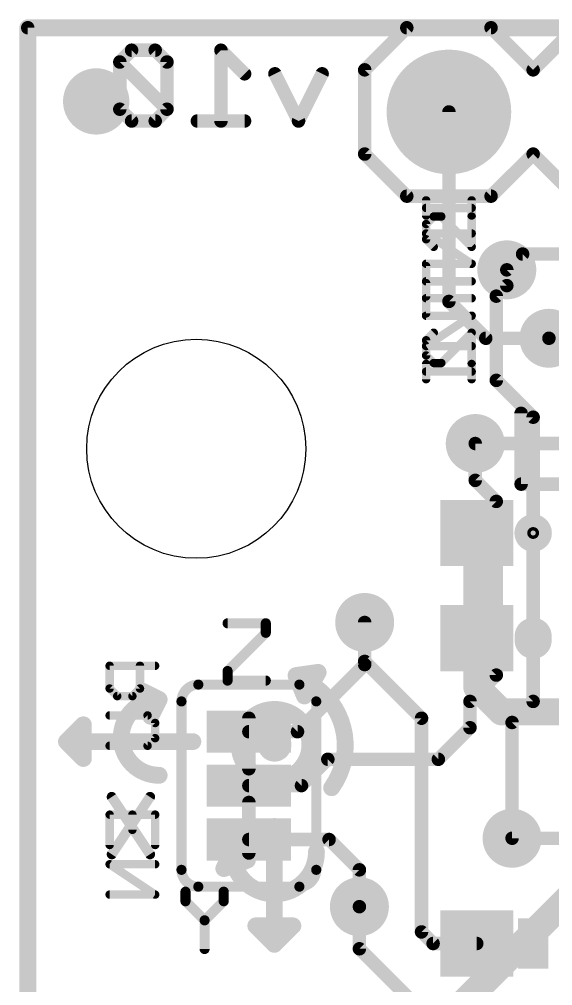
# Model space of a CAD drawing. Extents: x -0.1 to 23, y -0.1 to 23.
# Drawn here: x -0.13 to 7.91, y 8.41 to 22.99 of the extents above; entities that cross this region are included whole.
import ezdxf

# ---------------------------------------------------------------- set-up
doc = ezdxf.new("R2010")
doc.units = 0
for name, color, linetype in [('1', 12, 'CONTINUOUS'), ('16', 132, 'CONTINUOUS'), ('17', 110, 'CONTINUOUS'), ('18', 110, 'CONTINUOUS'), ('20', 53, 'CONTINUOUS'), ('21', 253, 'CONTINUOUS'), ('22', 40, 'CONTINUOUS')]:
    doc.layers.add(name, color=color, linetype=linetype)

# ---------------------------------------------------------------- blocks, each defined once
blk = doc.blocks.new('RECT')
blk.add_solid([(-0.5, -0.5), (0.5, -0.5), (-0.5, 0.5), (0.5, 0.5)])
blk = doc.blocks.new('PIE')
at = {"const_width": 0.5}
blk.add_lwpolyline([(0, -0.25, 1), (0, 0.25, 1), (0, -0.25)], format="xyb", dxfattribs=at)
blk = doc.blocks.new('ROUNDP')
at = {"const_width": 0.5}
blk.add_lwpolyline([(0, -0.25, 1), (0, 0.25, 1), (0, -0.25)], format="xyb", dxfattribs=at)
blk = doc.blocks.new('ROUNDV')
at = {"const_width": 0.5}
blk.add_lwpolyline([(0, -0.25, 1), (0, 0.25, 1), (0, -0.25)], format="xyb", dxfattribs=at)

msp = doc.modelspace()

# ---------------------------------------------------------------- linework, layer by layer
at = {"layer": '1'}
for points, const_width in [([(22.86, 22.86), (0, 22.86)], 0.254), ([(0, 22.86), (0, 0)], 0.254), ([(6.35, 18.7325), (6.35, 21.59)], 0.2032), ([(7.4613, 19.4469), (7.2231, 19.2088)], 0.2032), ([(10.6363, 19.4469), (7.4613, 19.4469)], 0.2032), ([(6.9056, 18.1769), (6.35, 18.7325)], 0.2032), ([(7.8581, 18.1769), (6.9056, 18.1769)], 0.2032), ([(6.7469, 16.5894), (8.1294, 16.5894)], 0.2032), ([(6.77, 15.24), (6.77, 13.6525)], 0.4064), ([(5.08, 13.8906), (5.08, 13.3033)], 0.2032), ([(6.77, 13.6525), (6.77, 12.915)], 0.4064), ([(5.08, 13.3033), (5.9373, 12.446)], 0.2032), ([(6.77, 12.915), (7.1438, 12.5412)], 0.4064), ([(7.1438, 12.5412), (9.0488, 12.5412)], 0.4064), ([(5.9373, 12.446), (5.9373, 9.2234)], 0.2032), ([(7.3025, 10.6363), (8.8582, 10.6363)], 0.2032), ([(5.0006, 9.6044), (5.0006, 8.9694)], 0.2032), ([(5.9373, 9.2234), (6.1119, 9.0488)], 0.2032), ([(5.0006, 8.9694), (5.7944, 8.1756)], 0.2032), ([(6.1119, 9.0488), (6.77, 9.0488)], 0.2032)]:
    msp.add_lwpolyline(points, dxfattribs=dict(at, const_width=const_width))
for points, const_width in [([(0, 22.9235, 1), (0, 22.7965)], 0.127), ([(0.0635, 22.86, 1), (-0.0635, 22.86)], 0.127), ([(6.4008, 21.59, 1), (6.2992, 21.59)], 0.1016), ([(7.4613, 19.4977, 1), (7.4613, 19.3961)], 0.1016), ([(7.4972, 19.411, 1), (7.4253, 19.4828)], 0.1016), ([(7.1872, 19.2447, 1), (7.259, 19.1728)], 0.1016), ([(6.3859, 18.7684, 1), (6.3141, 18.6966)], 0.1016), ([(6.2992, 18.7325, 1), (6.4008, 18.7325)], 0.1016), ([(6.9056, 18.2277, 1), (6.9056, 18.1261)], 0.1016), ([(6.8697, 18.141, 1), (6.9415, 18.2128)], 0.1016), ([(7.8581, 18.1261, 1), (7.8581, 18.2277)], 0.1016), ([(6.7469, 16.6402, 1), (6.7469, 16.5386)], 0.1016), ([(6.8716, 15.24, 1), (6.6684, 15.24)], 0.2032), ([(5.1308, 13.8906, 1), (5.0292, 13.8906)], 0.1016), ([(6.8716, 13.6525, 1), (6.6684, 13.6525)], 0.2032), ([(6.6684, 13.6525, 1), (6.8716, 13.6525)], 0.2032), ([(5.1159, 13.3392, 1), (5.0441, 13.2673)], 0.1016), ([(5.0292, 13.3033, 1), (5.1308, 13.3033)], 0.1016), ([(6.8418, 12.9868, 1), (6.6982, 12.8432)], 0.2032), ([(6.6684, 12.915, 1), (6.8716, 12.915)], 0.2032), ([(7.1438, 12.6428, 1), (7.1438, 12.4397)], 0.2032), ([(7.0719, 12.4694, 1), (7.2156, 12.6131)], 0.2032), ([(5.9881, 12.446, 1), (5.8865, 12.446)], 0.1016), ([(5.9013, 12.4101, 1), (5.9732, 12.4819)], 0.1016), ([(7.3025, 10.6871, 1), (7.3025, 10.5854)], 0.1016), ([(5.0514, 9.6044, 1), (4.9498, 9.6044)], 0.1016), ([(5.9732, 9.2593, 1), (5.9013, 9.1875)], 0.1016), ([(5.8865, 9.2234, 1), (5.9881, 9.2234)], 0.1016), ([(5.0365, 9.0053, 1), (4.9647, 8.9335)], 0.1016), ([(6.1119, 9.0996, 1), (6.1119, 8.9979)], 0.1016), ([(6.076, 9.0128, 1), (6.1478, 9.0847)], 0.1016), ([(6.77, 8.9979, 1), (6.77, 9.0996)], 0.1016), ([(4.9498, 8.9694, 1), (5.0514, 8.9694)], 0.1016)]:
    msp.add_lwpolyline(points, format="xyb", dxfattribs=dict(at, const_width=const_width))
at = {"layer": '16'}
for points, const_width in [([(22.86, 22.86), (0, 22.86)], 0.254), ([(0, 22.86), (0, 0)], 0.254), ([(1.5658, 22.5212), (1.3879, 22.3432)], 0.2032), ([(1.9217, 22.5212), (1.5658, 22.5212)], 0.2032), ([(2.0997, 22.3432), (1.9217, 22.5212)], 0.2032), ([(3.2691, 22.1653), (2.9132, 22.5212)], 0.2032), ([(2.9132, 22.5212), (2.9132, 21.4535)], 0.2032), ([(1.3879, 22.3432), (1.3879, 21.6314)], 0.2032), ([(2.0997, 21.6314), (1.3879, 22.3432)], 0.2032), ([(2.0997, 21.6314), (2.0997, 22.3432)], 0.2032), ([(4.0826, 21.4535), (3.7267, 22.1653)], 0.2032), ([(4.4385, 22.1653), (4.0826, 21.4535)], 0.2032), ([(1.3879, 21.6314), (1.5658, 21.4535)], 0.2032), ([(1.9217, 21.4535), (2.0997, 21.6314)], 0.2032), ([(1.5658, 21.4535), (1.9217, 21.4535)], 0.2032), ([(3.2691, 21.4535), (2.5573, 21.4535)], 0.2032), ([(7.2231, 19.2088), (7.2231, 18.9706)], 0.2032), ([(7.2231, 18.9706), (7.0644, 18.8119)], 0.2032), ([(7.0644, 18.8119), (7.0644, 17.5419)], 0.2032), ([(8.89, 18.1769), (7.8581, 18.1769)], 0.2032), ([(7.0644, 17.5419), (7.62, 16.9863)], 0.2032), ([(7.62, 16.9863), (7.62, 12.7)], 0.2032), ([(6.7469, 16.0338), (6.7469, 16.5894)], 0.2032), ([(7.0644, 15.7163), (6.7469, 16.0338)], 0.2032), ([(7.0644, 13.0969), (7.0644, 15.7163)], 0.2032), ([(5.08, 13.2556), (5.08, 13.8906)], 0.2032), ([(4.0672, 12.2428), (5.08, 13.2556)], 0.2032), ([(6.6675, 12.7), (7.0644, 13.0969)], 0.2032), ([(6.6675, 12.3031), (6.6675, 12.7)], 0.2032), ([(7.62, 12.7), (7.3025, 12.3825)], 0.2032), ([(3.3338, 12.446), (3.3338, 11.684)], 0.2032), ([(6.1913, 11.8269), (6.6675, 12.3031)], 0.2032), ([(7.3025, 12.3825), (7.3025, 10.6363)], 0.2032), ([(3.3338, 12.2428), (4.0672, 12.2428)], 0.2032), ([(4.1275, 11.43), (4.5244, 11.8269)], 0.2032), ([(4.5244, 11.8269), (6.1913, 11.8269)], 0.2032), ([(3.3338, 11.43), (4.1275, 11.43)], 0.2032), ([(6.35, 7.9375), (9.6837, 11.2713)], 0.4064), ([(3.3338, 11.176), (3.3338, 10.414)], 0.2032), ([(3.3338, 10.6172), (4.5434, 10.6172)], 0.2032), ([(4.5434, 10.6172), (5.0006, 10.16)], 0.2032), ([(5.0006, 10.16), (5.0006, 9.6044)], 0.2032)]:
    msp.add_lwpolyline(points, dxfattribs=dict(at, const_width=const_width))
for points, const_width in [([(0, 22.9235, 1), (0, 22.7965)], 0.127), ([(0.0635, 22.86, 1), (-0.0635, 22.86)], 0.127), ([(1.5658, 22.572, 1), (1.5658, 22.4704)], 0.1016), ([(1.6017, 22.4853, 1), (1.5299, 22.5571)], 0.1016), ([(1.9576, 22.5571, 1), (1.8858, 22.4853)], 0.1016), ([(1.9217, 22.4704, 1), (1.9217, 22.572)], 0.1016), ([(2.9491, 22.5571, 1), (2.8773, 22.4853)], 0.1016), ([(2.964, 22.5212, 1), (2.8624, 22.5212)], 0.1016), ([(1.4238, 22.3792, 1), (1.352, 22.3073)], 0.1016), ([(1.4387, 22.3432, 1), (1.3371, 22.3432)], 0.1016), ([(2.1505, 22.3432, 1), (2.0489, 22.3432)], 0.1016), ([(1.352, 22.3792, 1), (1.4238, 22.3073)], 0.1016), ([(2.0638, 22.3073, 1), (2.1356, 22.3792)], 0.1016), ([(3.2332, 22.1294, 1), (3.305, 22.2012)], 0.1016), ([(3.7721, 22.188, 1), (3.6812, 22.1426)], 0.1016), ([(4.4839, 22.1426, 1), (4.393, 22.188)], 0.1016), ([(1.4238, 21.6673, 1), (1.352, 21.5955)], 0.1016), ([(2.1356, 21.5955, 1), (2.0638, 21.6673)], 0.1016), ([(2.0638, 21.5955, 1), (2.1356, 21.6673)], 0.1016), ([(1.3371, 21.6314, 1), (1.4387, 21.6314)], 0.1016), ([(2.0489, 21.6314, 1), (2.1505, 21.6314)], 0.1016), ([(1.5658, 21.5043, 1), (1.5658, 21.4027)], 0.1016), ([(1.5299, 21.4176, 1), (1.6017, 21.4894)], 0.1016), ([(1.8858, 21.4894, 1), (1.9576, 21.4176)], 0.1016), ([(1.9217, 21.4027, 1), (1.9217, 21.5043)], 0.1016), ([(2.5573, 21.5043, 1), (2.5573, 21.4027)], 0.1016), ([(2.8624, 21.4535, 1), (2.964, 21.4535)], 0.1016), ([(3.2691, 21.4027, 1), (3.2691, 21.5043)], 0.1016), ([(4.0371, 21.4762, 1), (4.128, 21.4308)], 0.1016), ([(4.0371, 21.4308, 1), (4.128, 21.4762)], 0.1016), ([(7.2739, 19.2088, 1), (7.1723, 19.2088)], 0.1016), ([(7.1723, 18.9706, 1), (7.2739, 18.9706)], 0.1016), ([(7.259, 18.9347, 1), (7.1872, 19.0065)], 0.1016), ([(7.1152, 18.8119, 1), (7.0136, 18.8119)], 0.1016), ([(7.0285, 18.8478, 1), (7.1003, 18.776)], 0.1016), ([(7.8581, 18.2277, 1), (7.8581, 18.1261)], 0.1016), ([(7.1003, 17.5778, 1), (7.0285, 17.506)], 0.1016), ([(7.0136, 17.5419, 1), (7.1152, 17.5419)], 0.1016), ([(7.6708, 16.9863, 1), (7.5692, 16.9863)], 0.1016), ([(7.5841, 16.9503, 1), (7.6559, 17.0222)], 0.1016), ([(6.7977, 16.5894, 1), (6.6961, 16.5894)], 0.1016), ([(6.7828, 16.0697, 1), (6.711, 15.9978)], 0.1016), ([(6.6961, 16.0338, 1), (6.7977, 16.0338)], 0.1016), ([(7.1152, 15.7163, 1), (7.0136, 15.7163)], 0.1016), ([(7.0285, 15.6803, 1), (7.1003, 15.7522)], 0.1016), ([(5.1308, 13.8906, 1), (5.0292, 13.8906)], 0.1016), ([(5.0292, 13.2556, 1), (5.1308, 13.2556)], 0.1016), ([(5.1159, 13.2197, 1), (5.0441, 13.2915)], 0.1016), ([(7.0136, 13.0969, 1), (7.1152, 13.0969)], 0.1016), ([(7.1003, 13.061, 1), (7.0285, 13.1328)], 0.1016), ([(6.7183, 12.7, 1), (6.6167, 12.7)], 0.1016), ([(6.6316, 12.7359, 1), (6.7034, 12.6641)], 0.1016), ([(7.5692, 12.7, 1), (7.6708, 12.7)], 0.1016), ([(7.6559, 12.6641, 1), (7.5841, 12.7359)], 0.1016), ([(3.3846, 12.446, 1), (3.283, 12.446)], 0.1016), ([(6.7034, 12.2672, 1), (6.6316, 12.339)], 0.1016), ([(7.3533, 12.3825, 1), (7.2517, 12.3825)], 0.1016), ([(7.2666, 12.4184, 1), (7.3384, 12.3466)], 0.1016), ([(3.3338, 12.2936, 1), (3.3338, 12.192)], 0.1016), ([(4.0313, 12.2787, 1), (4.1031, 12.2069)], 0.1016), ([(4.0672, 12.192, 1), (4.0672, 12.2936)], 0.1016), ([(6.6167, 12.3031, 1), (6.7183, 12.3031)], 0.1016), ([(4.5244, 11.8777, 1), (4.5244, 11.7761)], 0.1016), ([(4.5603, 11.791, 1), (4.4885, 11.8628)], 0.1016), ([(6.1553, 11.8628, 1), (6.2272, 11.791)], 0.1016), ([(6.1913, 11.7761, 1), (6.1913, 11.8777)], 0.1016), ([(3.283, 11.684, 1), (3.3846, 11.684)], 0.1016), ([(3.3338, 11.4808, 1), (3.3338, 11.3792)], 0.1016), ([(4.0916, 11.4659, 1), (4.1634, 11.3941)], 0.1016), ([(4.1275, 11.3792, 1), (4.1275, 11.4808)], 0.1016), ([(3.3846, 11.176, 1), (3.283, 11.176)], 0.1016), ([(3.3338, 10.668, 1), (3.3338, 10.5664)], 0.1016), ([(4.5793, 10.6531, 1), (4.5075, 10.5813)], 0.1016), ([(4.5434, 10.5664, 1), (4.5434, 10.668)], 0.1016), ([(7.2517, 10.6363, 1), (7.3533, 10.6363)], 0.1016), ([(3.283, 10.414, 1), (3.3846, 10.414)], 0.1016), ([(5.0514, 10.16, 1), (4.9498, 10.16)], 0.1016), ([(4.9647, 10.1241, 1), (5.0365, 10.1959)], 0.1016), ([(4.9498, 9.6044, 1), (5.0514, 9.6044)], 0.1016)]:
    msp.add_lwpolyline(points, format="xyb", dxfattribs=dict(at, const_width=const_width))
at = {"layer": '20', "const_width": 0.2032}
for points in [[(22.86, 22.86), (0, 22.86)], [(0, 22.86), (0, 0)]]:
    msp.add_lwpolyline(points, dxfattribs=at)
at = {"layer": '20', "const_width": 0.1016}
for points in [[(0, 22.9108, 1), (0, 22.8092)], [(0.0508, 22.86, 1), (-0.0508, 22.86)]]:
    msp.add_lwpolyline(points, format="xyb", dxfattribs=at)
at = {"layer": '20'}
msp.add_circle((2.54, 16.51), 1.651, dxfattribs=at)
at = {"layer": '21'}
for points, const_width in [([(5.715, 22.86), (5.08, 22.225)], 0.2032), ([(5.715, 22.86), (6.985, 22.86)], 0.2032), ([(6.985, 22.86), (7.62, 22.225)], 0.2032), ([(7.62, 22.225), (8.255, 22.86)], 0.2032), ([(5.08, 22.225), (5.08, 20.955)], 0.2032), ([(5.08, 20.955), (5.715, 20.32)], 0.2032), ([(7.62, 20.955), (6.985, 20.32)], 0.2032), ([(8.255, 20.32), (7.62, 20.955)], 0.2032), ([(6.985, 20.32), (5.715, 20.32)], 0.2032), ([(6.1209, 20.0133), (6.0065, 19.8989)], 0.127), ([(6.2353, 20.0133), (6.1209, 20.0133)], 0.127), ([(6.6929, 19.5557), (6.2353, 20.0133)], 0.127), ([(6.6929, 20.0133), (6.6929, 19.5557)], 0.127), ([(6.0065, 19.8989), (6.0065, 19.6701)], 0.127), ([(6.0065, 19.6701), (6.1209, 19.5557)], 0.127), ([(6.0065, 18.8073), (6.0065, 19.2649)], 0.127), ([(6.6929, 19.0361), (6.0065, 19.0361)], 0.127), ([(6.0065, 18.0589), (6.6929, 18.5165)], 0.127), ([(6.6929, 18.5165), (6.0065, 18.5165)], 0.127), ([(6.6929, 18.0589), (6.0065, 18.0589)], 0.127), ([(6.0065, 17.5599), (6.0065, 17.7887)], 0.127), ([(6.6929, 17.5599), (6.6929, 17.7887)], 0.127), ([(6.6929, 17.6743), (6.0065, 17.6743)], 0.127), ([(7.4387, 17.0443), (7.4387, 15.9766)], 0.2032), ([(7.4387, 15.9766), (8.1505, 15.9766)], 0.2032), ([(3.0131, 13.8787), (3.5893, 13.8787)], 0.1524), ([(3.5893, 13.8787), (3.5893, 13.7346)], 0.1524), ([(7.62, 13.683), (7.62, 13.622)], 0.5588), ([(3.5893, 13.7346), (3.0131, 13.1584)], 0.1524), ([(4.045, 13.0905), (4.3783, 13.1382)], 0.254), ([(4.1719, 12.7826), (4.3783, 13.1382)], 0.254), ([(3.0131, 13.1584), (3.0131, 13.0143)], 0.1524), ([(4.045, 13.0905), (4.1719, 12.7826)], 0.254), ([(1.9812, 12.7286), (1.7272, 12.8556)], 0.254), ([(1.7272, 12.8556), (1.8542, 12.4746)], 0.254), ([(3.0131, 13.0143), (3.5893, 13.0143)], 0.1524), ([(1.9812, 12.7286), (1.8542, 12.4746)], 0.254), ([(0.5842, 12.0936), (0.8382, 12.3476)], 0.254), ([(0.8382, 12.3476), (0.8382, 11.8396)], 0.254), ([(0.5842, 12.0936), (2.4892, 12.0936)], 0.254), ([(0.5842, 12.0936), (0.8382, 11.8396)], 0.254), ([(1.2668, 11.2593), (1.8431, 10.3949)], 0.1524), ([(1.8431, 11.2593), (1.2668, 10.3949)], 0.1524), ([(3.7179, 9.0361), (3.7179, 10.814)], 0.254), ([(3.0829, 10.433), (2.9559, 10.1791)], 0.254), ([(3.0829, 10.433), (3.3115, 10.3061)], 0.254), ([(3.3115, 10.3061), (2.9559, 10.1791)], 0.254), ([(2.3781, 9.8305), (2.3781, 9.6865)], 0.1524), ([(2.9543, 9.6865), (2.9543, 9.8305)], 0.1524), ([(2.3781, 9.6865), (2.6662, 9.3984)], 0.1524), ([(2.6662, 9.3984), (2.9543, 9.6865)], 0.1524), ([(2.6662, 9.3984), (2.6662, 8.9662)], 0.1524), ([(3.9973, 9.3155), (3.4385, 9.3155)], 0.254), ([(3.7179, 9.0361), (3.4639, 9.2901)], 0.254), ([(3.7179, 9.0361), (3.9719, 9.2901)], 0.254)]:
    msp.add_lwpolyline(points, dxfattribs=dict(at, const_width=const_width))
for points, const_width in [([(5.715, 22.9108, 1), (5.715, 22.8092)], 0.1016), ([(5.7509, 22.8241, 1), (5.6791, 22.8959)], 0.1016), ([(7.0209, 22.8959, 1), (6.9491, 22.8241)], 0.1016), ([(6.985, 22.8092, 1), (6.985, 22.9108)], 0.1016), ([(5.1308, 22.225, 1), (5.0292, 22.225)], 0.1016), ([(5.0441, 22.2609, 1), (5.1159, 22.1891)], 0.1016), ([(7.5841, 22.2609, 1), (7.6559, 22.1891)], 0.1016), ([(7.5841, 22.1891, 1), (7.6559, 22.2609)], 0.1016), ([(5.1159, 20.9909, 1), (5.0441, 20.9191)], 0.1016), ([(5.0292, 20.955, 1), (5.1308, 20.955)], 0.1016), ([(7.6559, 20.9909, 1), (7.5841, 20.9191)], 0.1016), ([(7.6559, 20.9191, 1), (7.5841, 20.9909)], 0.1016), ([(5.715, 20.3708, 1), (5.715, 20.2692)], 0.1016), ([(5.6791, 20.2841, 1), (5.7509, 20.3559)], 0.1016), ([(6.9491, 20.3559, 1), (7.0209, 20.2841)], 0.1016), ([(6.985, 20.2692, 1), (6.985, 20.3708)], 0.1016), ([(6.1209, 20.045, 1), (6.1209, 19.9816)], 0.0635), ([(6.1434, 19.9908, 1), (6.0985, 20.0358)], 0.0635), ([(6.2578, 20.0358, 1), (6.2129, 19.9908)], 0.0635), ([(6.2353, 19.9816, 1), (6.2353, 20.045)], 0.0635), ([(6.7247, 20.0133, 1), (6.6612, 20.0133)], 0.0635), ([(5.9841, 19.9214, 1), (6.029, 19.8764)], 0.0635), ([(6.0383, 19.8989, 1), (5.9748, 19.8989)], 0.0635), ([(6.029, 19.6926, 1), (5.9841, 19.6477)], 0.0635), ([(5.9748, 19.6701, 1), (6.0383, 19.6701)], 0.0635), ([(6.0985, 19.5333, 1), (6.1434, 19.5782)], 0.0635), ([(6.6612, 19.5557, 1), (6.7247, 19.5557)], 0.0635), ([(6.6704, 19.5333, 1), (6.7154, 19.5782)], 0.0635), ([(6.0383, 19.2649, 1), (5.9748, 19.2649)], 0.0635), ([(6.0065, 19.0678, 1), (6.0065, 19.0043)], 0.0635), ([(6.6929, 19.0043, 1), (6.6929, 19.0678)], 0.0635), ([(5.9748, 18.8073, 1), (6.0383, 18.8073)], 0.0635), ([(6.0065, 18.5482, 1), (6.0065, 18.4847)], 0.0635), ([(6.7105, 18.4901, 1), (6.6753, 18.5429)], 0.0635), ([(6.6929, 18.4847, 1), (6.6929, 18.5482)], 0.0635), ([(6.0065, 18.0906, 1), (6.0065, 18.0271)], 0.0635), ([(5.9889, 18.0853, 1), (6.0241, 18.0325)], 0.0635), ([(6.6929, 18.0271, 1), (6.6929, 18.0906)], 0.0635), ([(6.0383, 17.7887, 1), (5.9748, 17.7887)], 0.0635), ([(6.7247, 17.7887, 1), (6.6612, 17.7887)], 0.0635), ([(6.0065, 17.7061, 1), (6.0065, 17.6426)], 0.0635), ([(6.6929, 17.6426, 1), (6.6929, 17.7061)], 0.0635), ([(5.9748, 17.5599, 1), (6.0383, 17.5599)], 0.0635), ([(6.6612, 17.5599, 1), (6.7247, 17.5599)], 0.0635), ([(7.4895, 17.0443, 1), (7.3879, 17.0443)], 0.1016), ([(7.4387, 16.0274, 1), (7.4387, 15.9258)], 0.1016), ([(7.3879, 15.9766, 1), (7.4895, 15.9766)], 0.1016), ([(7.62, 15.0215, 1), (7.62, 15.4585, 1), (7.62, 15.0215)], 0.127), ([(7.62, 15.113, 1), (7.62, 15.367, 1), (7.62, 15.113)], 0.127), ([(7.62, 15.2146, 1), (7.62, 15.2654, 1), (7.62, 15.2146)], 0.127), ([(3.0131, 13.9168, 1), (3.0131, 13.8406)], 0.0762), ([(3.6274, 13.8787, 1), (3.5512, 13.8787)], 0.0762), ([(3.5893, 13.8406, 1), (3.5893, 13.9168)], 0.0762), ([(7.7597, 13.683, 1), (7.4803, 13.683)], 0.2794), ([(3.5512, 13.7346, 1), (3.6274, 13.7346)], 0.0762), ([(3.6162, 13.7077, 1), (3.5624, 13.7615)], 0.0762), ([(7.4803, 13.622, 1), (7.7597, 13.622)], 0.2794), ([(4.4332, 13.1063, 1), (4.3234, 13.17)], 0.127), ([(4.3873, 13.0753, 1), (4.3693, 13.201)], 0.127), ([(2.9861, 13.1853, 1), (3.04, 13.1314)], 0.0762), ([(3.0512, 13.1584, 1), (2.975, 13.1584)], 0.0762), ([(4.1037, 13.1147, 1), (3.9862, 13.0663)], 0.127), ([(4.036, 13.1534, 1), (4.0539, 13.0277)], 0.127), ([(4.5815, 11.3983, 0.4663), (4.1751, 13.0112)], 0.254), ([(4.2028, 13.0683, 1), (4.1474, 12.954)], 0.127), ([(1.7556, 12.9124, 1), (1.6988, 12.7988)], 0.127), ([(1.7874, 12.8757, 1), (1.667, 12.8355)], 0.127), ([(3.0131, 13.0524, 1), (3.0131, 12.9762)], 0.0762), ([(2.975, 13.0143, 1), (3.0512, 13.0143)], 0.0762), ([(3.5893, 12.9762, 1), (3.5893, 13.0524)], 0.0762), ([(1.9812, 12.7286, 1), (1.9812, 11.5856)], 0.254), ([(2.038, 12.7002, 1), (1.9244, 12.757)], 0.127), ([(1.9528, 12.6718, 1), (2.0096, 12.7854)], 0.127), ([(1.9812, 12.6651, 1), (1.9812, 12.7921)], 0.127), ([(4.117, 12.8144, 1), (4.2269, 12.7507)], 0.127), ([(4.1132, 12.7583, 1), (4.2307, 12.8068)], 0.127), ([(3.7211, 11.5126, 1), (3.7211, 12.5793, 1), (3.7211, 11.5126)], 0.254), ([(1.7974, 12.503, 1), (1.911, 12.4462)], 0.127), ([(1.794, 12.4545, 1), (1.9144, 12.4947)], 0.127), ([(0.9017, 12.3476, 1), (0.7747, 12.3476)], 0.127), ([(0.8831, 12.3027, 1), (0.7933, 12.3925)], 0.127), ([(3.7211, 11.919, 1), (3.7211, 12.173, 1), (3.7211, 11.919)], 0.254), ([(0.5842, 12.1571, 1), (0.5842, 12.0301)], 0.127), ([(0.6291, 12.1385, 1), (0.5393, 12.0487)], 0.127), ([(0.5393, 12.1385, 1), (0.6291, 12.0487)], 0.127), ([(2.4892, 12.0301, 1), (2.4892, 12.1571)], 0.127), ([(0.7747, 11.8396, 1), (0.9017, 11.8396)], 0.127), ([(0.7933, 11.7947, 1), (0.8831, 11.8845)], 0.127), ([(1.9812, 11.5221, 1), (1.9812, 11.6491)], 0.127), ([(4.5301, 11.4354, 1), (4.633, 11.3611)], 0.127), ([(1.2985, 11.2804, 1), (1.2351, 11.2382)], 0.0762), ([(1.8748, 11.2382, 1), (1.8113, 11.2804)], 0.0762), ([(3.7814, 10.814, 1), (3.6544, 10.814)], 0.127), ([(3.1138, 10.4886, 1), (3.0521, 10.3775)], 0.127), ([(3.0829, 10.433, 1), (4.3529, 10.433)], 0.254), ([(3.1464, 10.433, 1), (3.0194, 10.433)], 0.127), ([(3.1397, 10.4047, 1), (3.0261, 10.4614)], 0.127), ([(4.4164, 10.433, 1), (4.2894, 10.433)], 0.127), ([(1.2351, 10.4161, 1), (1.2985, 10.3738)], 0.0762), ([(1.8113, 10.3738, 1), (1.8748, 10.4161)], 0.0762), ([(3.2807, 10.2505, 1), (3.3424, 10.3616)], 0.127), ([(3.3329, 10.2462, 1), (3.2902, 10.3659)], 0.127), ([(2.9346, 10.2389, 1), (2.9773, 10.1192)], 0.127), ([(2.8991, 10.2074, 1), (3.0127, 10.1507)], 0.127), ([(2.4162, 9.8305, 1), (2.34, 9.8305)], 0.0762), ([(2.9924, 9.8305, 1), (2.9162, 9.8305)], 0.0762), ([(2.405, 9.7134, 1), (2.3511, 9.6595)], 0.0762), ([(2.34, 9.6865, 1), (2.4162, 9.6865)], 0.0762), ([(2.9162, 9.6865, 1), (2.9924, 9.6865)], 0.0762), ([(2.9812, 9.6595, 1), (2.9274, 9.7134)], 0.0762), ([(2.7043, 9.3984, 1), (2.6281, 9.3984)], 0.0762), ([(2.6392, 9.4253, 1), (2.6931, 9.3714)], 0.0762), ([(2.6392, 9.3714, 1), (2.6931, 9.4253)], 0.0762), ([(3.4385, 9.3789, 1), (3.4385, 9.252)], 0.127), ([(3.5088, 9.335, 1), (3.419, 9.2451)], 0.127), ([(4.0168, 9.2451, 1), (3.927, 9.335)], 0.127), ([(3.9973, 9.252, 1), (3.9973, 9.3789)], 0.127), ([(3.673, 9.081, 1), (3.7628, 8.9911)], 0.127), ([(3.6544, 9.0361, 1), (3.7814, 9.0361)], 0.127), ([(3.673, 8.9911, 1), (3.7628, 9.081)], 0.127), ([(2.6281, 8.9662, 1), (2.7043, 8.9662)], 0.0762)]:
    msp.add_lwpolyline(points, format="xyb", dxfattribs=dict(at, const_width=const_width))
at = {"layer": '22'}
for points, const_width in [([(6.0065, 20.2565), (6.0065, 20.0277)], 0.127), ([(6.6929, 20.2565), (6.6929, 20.0277)], 0.127), ([(6.6929, 20.1421), (6.0065, 20.1421)], 0.127), ([(6.6929, 19.7576), (6.0065, 19.7576)], 0.127), ([(6.0065, 19.7576), (6.6929, 19.3)], 0.127), ([(6.6929, 19.3), (6.0065, 19.3)], 0.127), ([(6.0065, 19.0091), (6.0065, 18.5516)], 0.127), ([(6.6929, 18.7803), (6.0065, 18.7803)], 0.127), ([(6.0065, 18.1463), (6.1209, 18.2607)], 0.127), ([(6.6929, 18.2607), (6.2353, 17.8031)], 0.127), ([(6.6929, 17.8031), (6.6929, 18.2607)], 0.127), ([(6.0065, 17.9175), (6.0065, 18.1463)], 0.127), ([(6.1209, 17.8031), (6.0065, 17.9175)], 0.127), ([(6.2353, 17.8031), (6.1209, 17.8031)], 0.127), ([(1.9209, 13.2375), (1.2345, 13.2375)], 0.127), ([(1.2345, 13.2375), (1.2345, 12.8943)], 0.127), ([(1.6921, 12.8943), (1.6921, 13.2375)], 0.127), ([(4.0957, 12.954), (2.5718, 12.954)], 0.1524), ([(1.2345, 12.8943), (1.3489, 12.7799)], 0.127), ([(1.3489, 12.7799), (1.5777, 12.7799)], 0.127), ([(1.5777, 12.7799), (1.6921, 12.8943)], 0.127), ([(2.3178, 12.7), (2.3178, 10.16)], 0.1524), ([(4.3498, 10.16), (4.3498, 12.7)], 0.1524), ([(1.2345, 12.4891), (1.8065, 12.4891)], 0.127), ([(1.8065, 12.4891), (1.9209, 12.3747)], 0.127), ([(1.9209, 12.3747), (1.9209, 12.1459)], 0.127), ([(1.9209, 12.1459), (1.8065, 12.0315)], 0.127), ([(1.8065, 12.0315), (1.2345, 12.0315)], 0.127), ([(1.2345, 10.5347), (1.2345, 10.9923)], 0.127), ([(1.2345, 10.9923), (1.9209, 10.9923)], 0.127), ([(1.5777, 10.9923), (1.5777, 10.7635)], 0.127), ([(1.9209, 10.9923), (1.9209, 10.5347)], 0.127), ([(1.9209, 10.2439), (1.2345, 10.2439)], 0.127), ([(1.2345, 10.2439), (1.9209, 9.7863)], 0.127), ([(4.0957, 9.906), (2.5718, 9.906)], 0.1524), ([(1.9209, 9.7863), (1.2345, 9.7863)], 0.127)]:
    msp.add_lwpolyline(points, dxfattribs=dict(at, const_width=const_width))
for points, const_width in [([(6.0383, 20.2565, 1), (5.9748, 20.2565)], 0.0635), ([(6.7247, 20.2565, 1), (6.6612, 20.2565)], 0.0635), ([(6.0065, 20.1739, 1), (6.0065, 20.1104)], 0.0635), ([(6.6929, 20.1104, 1), (6.6929, 20.1739)], 0.0635), ([(5.9748, 20.0277, 1), (6.0383, 20.0277)], 0.0635), ([(6.6612, 20.0277, 1), (6.7247, 20.0277)], 0.0635), ([(6.0065, 19.7893, 1), (6.0065, 19.7258)], 0.0635), ([(6.0241, 19.784, 1), (5.9889, 19.7311)], 0.0635), ([(6.6929, 19.7258, 1), (6.6929, 19.7893)], 0.0635), ([(6.0065, 19.3317, 1), (6.0065, 19.2682)], 0.0635), ([(6.6753, 19.2735, 1), (6.7105, 19.3264)], 0.0635), ([(6.6929, 19.2682, 1), (6.6929, 19.3317)], 0.0635), ([(6.0383, 19.0091, 1), (5.9748, 19.0091)], 0.0635), ([(6.0065, 18.8121, 1), (6.0065, 18.7486)], 0.0635), ([(6.6929, 18.7486, 1), (6.6929, 18.8121)], 0.0635), ([(5.9748, 18.5516, 1), (6.0383, 18.5516)], 0.0635), ([(6.1434, 18.2383, 1), (6.0985, 18.2832)], 0.0635), ([(6.7247, 18.2607, 1), (6.6612, 18.2607)], 0.0635), ([(6.7154, 18.2383, 1), (6.6704, 18.2832)], 0.0635), ([(6.0383, 18.1463, 1), (5.9748, 18.1463)], 0.0635), ([(5.9841, 18.1688, 1), (6.029, 18.1239)], 0.0635), ([(6.029, 17.94, 1), (5.9841, 17.8951)], 0.0635), ([(5.9748, 17.9175, 1), (6.0383, 17.9175)], 0.0635), ([(6.1209, 17.8349, 1), (6.1209, 17.7714)], 0.0635), ([(6.0985, 17.7807, 1), (6.1434, 17.8256)], 0.0635), ([(6.2129, 17.8256, 1), (6.2578, 17.7807)], 0.0635), ([(6.2353, 17.7714, 1), (6.2353, 17.8349)], 0.0635), ([(6.6612, 17.8031, 1), (6.7247, 17.8031)], 0.0635), ([(1.2345, 13.2693, 1), (1.2345, 13.2058)], 0.0635), ([(1.2662, 13.2375, 1), (1.2027, 13.2375)], 0.0635), ([(1.7238, 13.2375, 1), (1.6603, 13.2375)], 0.0635), ([(1.9209, 13.2058, 1), (1.9209, 13.2693)], 0.0635), ([(2.5718, 12.954, 0.4142), (2.3178, 12.7)], 0.1524), ([(2.5718, 12.9921, 1), (2.5718, 12.9159)], 0.0762), ([(2.5718, 12.9159, 1), (2.5718, 12.9921)], 0.0762), ([(4.3498, 12.7, 0.4142), (4.0957, 12.954)], 0.1524), ([(4.0957, 12.9921, 1), (4.0957, 12.9159)], 0.0762), ([(4.0957, 12.9159, 1), (4.0957, 12.9921)], 0.0762), ([(1.2569, 12.9168, 1), (1.212, 12.8719)], 0.0635), ([(1.2027, 12.8943, 1), (1.2662, 12.8943)], 0.0635), ([(1.3489, 12.8117, 1), (1.3489, 12.7482)], 0.0635), ([(1.3264, 12.7575, 1), (1.3713, 12.8024)], 0.0635), ([(1.5552, 12.8024, 1), (1.6001, 12.7575)], 0.0635), ([(1.5777, 12.7482, 1), (1.5777, 12.8117)], 0.0635), ([(1.6603, 12.8943, 1), (1.7238, 12.8943)], 0.0635), ([(1.7145, 12.8719, 1), (1.6696, 12.9168)], 0.0635), ([(2.3559, 12.7, 1), (2.2797, 12.7)], 0.0762), ([(2.2797, 12.7, 1), (2.3559, 12.7)], 0.0762), ([(4.3879, 12.7, 1), (4.3117, 12.7)], 0.0762), ([(4.3117, 12.7, 1), (4.3879, 12.7)], 0.0762), ([(1.2345, 12.5209, 1), (1.2345, 12.4574)], 0.0635), ([(1.8289, 12.5116, 1), (1.784, 12.4667)], 0.0635), ([(1.8065, 12.4574, 1), (1.8065, 12.5209)], 0.0635), ([(1.9526, 12.3747, 1), (1.8891, 12.3747)], 0.0635), ([(1.8984, 12.3523, 1), (1.9433, 12.3972)], 0.0635), ([(1.8891, 12.1459, 1), (1.9526, 12.1459)], 0.0635), ([(1.9433, 12.1235, 1), (1.8984, 12.1684)], 0.0635), ([(1.2345, 12.0633, 1), (1.2345, 11.9998)], 0.0635), ([(1.784, 12.054, 1), (1.8289, 12.0091)], 0.0635), ([(1.8065, 11.9998, 1), (1.8065, 12.0633)], 0.0635), ([(1.2662, 10.9923, 1), (1.2027, 10.9923)], 0.0635), ([(1.2345, 11.024, 1), (1.2345, 10.9605)], 0.0635), ([(1.6094, 10.9923, 1), (1.5459, 10.9923)], 0.0635), ([(1.9526, 10.9923, 1), (1.8891, 10.9923)], 0.0635), ([(1.9209, 10.9605, 1), (1.9209, 11.024)], 0.0635), ([(1.5459, 10.7635, 1), (1.6094, 10.7635)], 0.0635), ([(1.2027, 10.5347, 1), (1.2662, 10.5347)], 0.0635), ([(1.8891, 10.5347, 1), (1.9526, 10.5347)], 0.0635), ([(1.2345, 10.2756, 1), (1.2345, 10.2121)], 0.0635), ([(1.2521, 10.2703, 1), (1.2169, 10.2175)], 0.0635), ([(1.9209, 10.2121, 1), (1.9209, 10.2756)], 0.0635), ([(2.3178, 10.16, 0.4142), (2.5718, 9.906)], 0.1524), ([(2.3559, 10.16, 1), (2.2797, 10.16)], 0.0762), ([(4.0957, 9.906, 0.4142), (4.3498, 10.16)], 0.1524), ([(4.3879, 10.16, 1), (4.3117, 10.16)], 0.0762), ([(2.2797, 10.16, 1), (2.3559, 10.16)], 0.0762), ([(4.3117, 10.16, 1), (4.3879, 10.16)], 0.0762), ([(2.5718, 9.9441, 1), (2.5718, 9.8679)], 0.0762), ([(2.5718, 9.8679, 1), (2.5718, 9.9441)], 0.0762), ([(4.0957, 9.9441, 1), (4.0957, 9.8679)], 0.0762), ([(4.0957, 9.8679, 1), (4.0957, 9.9441)], 0.0762), ([(1.2345, 9.818, 1), (1.2345, 9.7545)], 0.0635), ([(1.9033, 9.7599, 1), (1.9385, 9.8127)], 0.0635), ([(1.9209, 9.7545, 1), (1.9209, 9.818)], 0.0635)]:
    msp.add_lwpolyline(points, format="xyb", dxfattribs=dict(at, const_width=const_width))

# ---------------------------------------------------------------- block references
at = {"layer": '1'}
msp.add_blockref('PIE', (1.0319, 21.7488), dxfattribs=at)
at = {"layer": '1', "xscale": 1.1, "rotation": 180}
for p in [(6.77, 15.24), (6.77, 9.0488)]:
    msp.add_blockref('RECT', p, dxfattribs=at)
at = {"layer": '1', "xscale": 1.1}
msp.add_blockref('RECT', (6.77, 13.6525), dxfattribs=at)
at = {"layer": '16', "xscale": 0.635, "yscale": 1.27, "rotation": 270}
for p in [(3.3338, 12.2428), (3.3338, 11.43), (3.3338, 10.6172)]:
    msp.add_blockref('RECT', p, dxfattribs=at)
at = {"layer": '17', "xscale": 1.8796, "yscale": 1.8796, "rotation": 90}
msp.add_blockref('ROUNDP', (6.35, 21.59), dxfattribs=at)
msp.add_blockref('ROUNDP', (6.35, 21.59), dxfattribs=at)
at = {"layer": '18', "xscale": 0.889, "yscale": 0.889}
for p in [(7.2231, 19.2088), (7.2231, 19.2088), (7.8581, 18.1769), (7.8581, 18.1769), (6.7469, 16.5894), (6.7469, 16.5894), (5.08, 13.8906), (5.08, 13.8906), (7.3025, 10.6363), (7.3025, 10.6363), (5.0006, 9.6044), (5.0006, 9.6044)]:
    msp.add_blockref('ROUNDV', p, dxfattribs=at)
at = {"layer": '21', "xscale": 0.4572, "yscale": 0.762, "rotation": 180}
msp.add_blockref('RECT', (7.62, 9.0488), dxfattribs=at)

doc.saveas('drawing.dxf')
